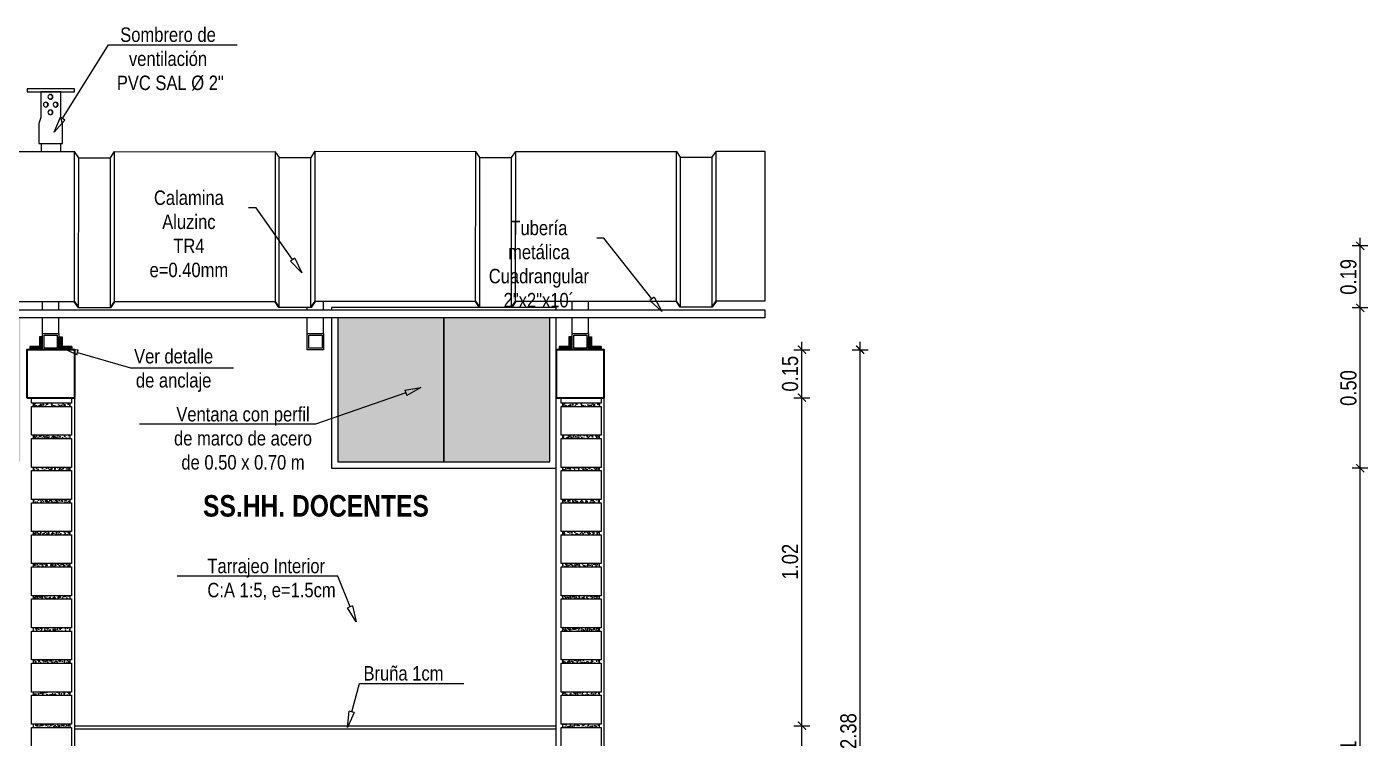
# Model space of a CAD drawing. Header units: metres. Extents: x 115.1 to 149.6, y 26.3 to 56.6.
# Drawn here: x 120.34 to 124.495, y 48.415 to 50.632 of the extents above; entities that cross this region are included whole.
import ezdxf
from ezdxf import colors
from ezdxf.entities.mleader import LeaderData, LeaderLine
from ezdxf.math import Vec2, Vec3

# ---------------------------------------------------------------- set-up
doc = ezdxf.new("R2010")
doc.units = ezdxf.units.M
doc.layers.get('0').update_dxf_attribs({"color": 250})
doc.layers.get('Defpoints').update_dxf_attribs({"color": 30, "lineweight": 9})
for name, color, linetype, lineweight in [('-Accesorios PVC', 88, 'Continuous', 20), ('-Acero techos', 252, 'Continuous', 13), ('-Achurado', 251, 'Continuous', 5), ('-Acotado', 251, 'Continuous', 5), ('-Ladrillo', 34, 'Continuous', 9), ('-techo', 213, 'Continuous', 5), ('-Vista', 148, 'Continuous', 9), ('FIC-2ES_CONCRETO 210', 251, 'Continuous', 30), ('FIC-2ES_VEREDA', 253, 'Continuous', 5), ('pluma 1', 1, 'Continuous', 9), ('ventana', 152, 'Continuous', 20)]:
    doc.layers.add(name, color=color, linetype=linetype, lineweight=lineweight)
doc.layers.add('A_50_CotasExter', color=253, linetype='Continuous')
doc.styles.add('-Arial Narrow', font='ARIALN.TTF')
doc.dimstyles.new('Esc 1_20n', dxfattribs={"dimscale": 0.02, "dimtxt": 2, "dimasz": 1, "dimexe": 1, "dimexo": 1, "dimgap": 0.45, "dimtad": 1, "dimtoh": 1, "dimzin": 3, "dimdsep": 46, "dimtxsty": '-Arial Narrow', "dimblk": 'ARCHTICK', "dimcen": 1, "dimdle": 1, "dimclrd": 252, "dimclre": 252, "dimclrt": 252, "dimadec": 0, "dimazin": 0, "dimtfac": 1, "dimtix": 1, "dimtmove": 1, "dimatfit": 2, "dimldrblk": 'ARCHTICK', "dimfxl": 1, "dimfxlon": 1, "dimtolj": 2, "dimlwd": 5, "dimlwe": 5, "dimarcsym": 0})

# ---------------------------------------------------------------- blocks, each defined once
blk = doc.blocks.new('Sombrero de Ventilacion')
at = {"layer": '-Accesorios PVC', "ltscale": 0.009}
for points in [[(-0.105, 0.2436), (0.105, 0.2436), (0.105, 0.23), (-0.105, 0.23)], [(0.0529, 0.089), (0.0529, 0), (-0.0529, 0), (-0.0529, 0.089), (-0.0443, 0.1163), (-0.0443, 0.23), (0.0443, 0.23), (0.0443, 0.1163)]]:
    blk.add_lwpolyline(points, close=True, dxfattribs=at)
for centre in [(-0.0216, 0.1732), (0.0014, 0.2076), (0.0216, 0.1732), (0.0014, 0.1387)]:
    blk.add_circle(centre, 0.0109, dxfattribs=at)
for centre in [(-0.0179, 0.1732), (0.0051, 0.2076), (0.0253, 0.1732), (0.0051, 0.1387)]:
    blk.add_arc(centre, 0.0115, 108.86934, 251.13066, dxfattribs=at)
blk = doc.blocks.new('_ClosedBlank')
at = {"color": 0, "linetype": 'ByBlock', "lineweight": -2}
for p, q in [((-1, 0.167), (0, 0)), ((-1, 0.167), (-1, -0.167)), ((0, 0), (-1, -0.167))]:
    blk.add_line(p, q, dxfattribs=at)
blk = doc.blocks.new('Ladrillo de Canto')
at = {"layer": '-Achurado', "ltscale": 0.009}
h = blk.add_hatch(dxfattribs=at)
h.set_pattern_fill('AR-CONC', color=256, scale=0.0001)
h.paths.add_polyline_path([(0.0575, 0.01), (-0.0575, 0.01), (-0.0575, 0), (0.0575, 0)])
at = {"layer": '-Ladrillo', "lineweight": 5}
for p, q in [((-0.0625, 0.1), (0.0625, 0.1)), ((-0.0625, 0.01), (-0.0625, 0.1)), ((0.0625, 0.1), (0.0625, 0.01)), ((0.0625, 0.01), (-0.0625, 0.01))]:
    blk.add_line(p, q, dxfattribs=at)
blk.add_lwpolyline([(0.0575, 0.01), (-0.0575, 0.01), (-0.0575, 0), (0.0575, 0)], close=True, dxfattribs=at)
blk = doc.blocks.new('*U285')
at = {"layer": '-Acotado', "xscale": -1}
blk.add_blockref('Ladrillo de Canto', (0, -0.05), dxfattribs=at)
blk = doc.blocks.new('*U286')
at = {"layer": '-Acotado', "color": 0, "linetype": 'ByBlock', "lineweight": -2, "transparency": 16777216}
for p in [(0, 1.9), (0, 1.8)]:
    blk.add_blockref('*U285', p, dxfattribs=at)
at = {"layer": '-Acotado', "color": 0, "linetype": 'ByBlock', "lineweight": -2}
for p in [(0, 1.7), (0, 1.6), (0, 1.5), (0, 1.4), (0, 1.3), (0, 1.2), (0, 1.1), (0, 1), (0, 0.9), (0, 0.8), (0, 0.7), (0, 0.6), (0, 0.5), (0, 0.4), (0, 0.3), (0, 0.2), (0, 0.1), (0, 0)]:
    blk.add_blockref('*U285', p, dxfattribs=at)
blk = doc.blocks.new('*U291')
at = {"layer": '-Acotado', "xscale": -1}
blk.add_blockref('Ladrillo de Canto', (0, -0.05), dxfattribs=at)
blk = doc.blocks.new('*U292')
at = {"layer": '-Acotado', "color": 0, "linetype": 'ByBlock', "lineweight": -2, "transparency": 16777216}
for p in [(0, 1.9), (0, 1.8)]:
    blk.add_blockref('*U291', p, dxfattribs=at)
at = {"layer": '-Acotado', "color": 0, "linetype": 'ByBlock', "lineweight": -2}
for p in [(0, 1.7), (0, 1.6), (0, 1.5), (0, 1.4), (0, 1.3), (0, 1.2), (0, 1.1), (0, 1), (0, 0.9), (0, 0.8), (0, 0.7), (0, 0.6), (0, 0.5), (0, 0.4), (0, 0.3), (0, 0.2), (0, 0.1), (0, 0)]:
    blk.add_blockref('*U291', p, dxfattribs=at)
blk = doc.blocks.new('_ArchTick')
at = {"color": 0, "linetype": 'ByBlock', "const_width": 0.15}
blk.add_lwpolyline([(-0.5, -0.5), (0.5, 0.5)], dxfattribs=at)
blk = doc.blocks.new('*D310')
at = {"layer": 'A_50_CotasExter', "color": 252, "lineweight": 5, "transparency": 16777216}
for p, q in [((122.7555, 47.4241), (122.7555, 48.4791)), ((122.7305, 48.4541), (122.7805, 48.4541)), ((122.7305, 47.4491), (122.7805, 47.4491))]:
    blk.add_line(p, q, dxfattribs=at)
at = {"layer": 'Defpoints', "color": 0, "transparency": 16777216}
for p in [(121.9947, 48.4541), (122.7555, 48.4541), (122.1447, 47.4491)]:
    blk.add_point(p, dxfattribs=at)
at = {"layer": 'A_50_CotasExter', "color": 252, "lineweight": 5, "transparency": 16777216, "xscale": 0.025, "yscale": 0.025, "zscale": 0.025}
for p, rotation in [((122.7555, 48.4541), 90), ((122.7555, 47.4491), 270)]:
    blk.add_blockref('_ArchTick', p, dxfattribs=dict(at, rotation=rotation))
at = {"layer": 'A_50_CotasExter', "color": 252, "transparency": 16777216, "insert": (122.7187, 47.9516), "char_height": 0.05, "attachment_point": 5, "rotation": 90, "style": '-Arial Narrow'}
blk.add_mtext('\\A2;1.00', dxfattribs=at)
blk = doc.blocks.new('*D311')
at = {"layer": 'A_50_CotasExter', "color": 252, "lineweight": 5, "transparency": 16777216}
for p, q in [((122.7555, 48.4291), (122.7555, 49.5013)), ((122.7305, 49.4763), (122.7805, 49.4763)), ((122.7305, 48.4541), (122.7805, 48.4541))]:
    blk.add_line(p, q, dxfattribs=at)
at = {"layer": 'Defpoints', "color": 0, "transparency": 16777216}
for p in [(122.1447, 49.4763), (122.7555, 49.4763), (121.9947, 48.4541)]:
    blk.add_point(p, dxfattribs=at)
at = {"layer": 'A_50_CotasExter', "color": 252, "lineweight": 5, "transparency": 16777216, "xscale": 0.025, "yscale": 0.025, "zscale": 0.025}
for p, rotation in [((122.7555, 49.4763), 90), ((122.7555, 48.4541), 270)]:
    blk.add_blockref('_ArchTick', p, dxfattribs=dict(at, rotation=rotation))
at = {"layer": 'A_50_CotasExter', "color": 252, "transparency": 16777216, "insert": (122.7187, 48.9652), "char_height": 0.05, "attachment_point": 5, "rotation": 90, "style": '-Arial Narrow'}
blk.add_mtext('\\A2;1.02', dxfattribs=at)
blk = doc.blocks.new('*D312')
at = {"layer": 'A_50_CotasExter', "color": 252, "lineweight": 5, "transparency": 16777216}
for p, q in [((122.7305, 49.6257), (122.7805, 49.6257)), ((122.7555, 49.4513), (122.7555, 49.6507)), ((122.7305, 49.4763), (122.7805, 49.4763))]:
    blk.add_line(p, q, dxfattribs=at)
at = {"layer": 'Defpoints', "color": 0, "transparency": 16777216}
for p in [(122.1447, 49.6257), (122.7555, 49.6257), (122.1447, 49.4763)]:
    blk.add_point(p, dxfattribs=at)
at = {"layer": 'A_50_CotasExter', "color": 252, "lineweight": 5, "transparency": 16777216, "xscale": 0.025, "yscale": 0.025, "zscale": 0.025}
for p, rotation in [((122.7555, 49.6257), 90), ((122.7555, 49.4763), 270)]:
    blk.add_blockref('_ArchTick', p, dxfattribs=dict(at, rotation=rotation))
at = {"layer": 'A_50_CotasExter', "color": 252, "transparency": 16777216, "insert": (122.7187, 49.551), "char_height": 0.05, "attachment_point": 5, "rotation": 90, "style": '-Arial Narrow'}
blk.add_mtext('\\A2;0.15', dxfattribs=at)
blk = doc.blocks.new('*D314')
at = {"layer": 'A_50_CotasExter', "color": 252, "lineweight": 5, "transparency": 16777216}
for p, q in [((122.9121, 49.6257), (122.9621, 49.6257)), ((122.9371, 47.2241), (122.9371, 49.6507)), ((122.9121, 47.2491), (122.9621, 47.2491))]:
    blk.add_line(p, q, dxfattribs=at)
at = {"layer": 'Defpoints', "color": 0, "transparency": 16777216}
for p in [(122.1351, 49.6257), (122.9371, 49.6257), (122.2722, 47.2491)]:
    blk.add_point(p, dxfattribs=at)
at = {"layer": 'A_50_CotasExter', "color": 252, "lineweight": 5, "transparency": 16777216, "xscale": 0.025, "yscale": 0.025, "zscale": 0.025}
for p, rotation in [((122.9371, 49.6257), 90), ((122.9371, 47.2491), 270)]:
    blk.add_blockref('_ArchTick', p, dxfattribs=dict(at, rotation=rotation))
at = {"layer": 'A_50_CotasExter', "color": 252, "transparency": 16777216, "insert": (122.9004, 48.4374), "char_height": 0.05, "attachment_point": 5, "rotation": 90, "style": '-Arial Narrow'}
blk.add_mtext('\\A2;2.38', dxfattribs=at)
blk = doc.blocks.new('*D328')
at = {"layer": 'A_50_CotasExter', "color": 252, "lineweight": 5, "transparency": 16777216}
for p, q in [((124.5203, 49.2564), (124.4703, 49.2564)), ((124.4953, 47.4241), (124.4953, 49.2814)), ((124.5203, 47.4491), (124.4703, 47.4491))]:
    blk.add_line(p, q, dxfattribs=at)
at = {"layer": 'Defpoints', "color": 0, "transparency": 16777216}
for p in [(124.4953, 49.2564), (125.0677, 49.2564), (124.9177, 47.4491)]:
    blk.add_point(p, dxfattribs=at)
at = {"layer": 'A_50_CotasExter', "color": 252, "lineweight": 5, "transparency": 16777216, "xscale": 0.025, "yscale": 0.025, "zscale": 0.025}
for p, rotation in [((124.4953, 49.2564), 90), ((124.4953, 47.4491), 270)]:
    blk.add_blockref('_ArchTick', p, dxfattribs=dict(at, rotation=rotation))
at = {"layer": 'A_50_CotasExter', "color": 252, "transparency": 16777216, "insert": (124.4586, 48.3527), "char_height": 0.05, "attachment_point": 5, "rotation": 90, "style": '-Arial Narrow'}
blk.add_mtext('\\A2;1.81', dxfattribs=at)
blk = doc.blocks.new('*D329')
at = {"layer": 'A_50_CotasExter', "color": 252, "lineweight": 5, "transparency": 16777216}
for p, q in [((124.5203, 49.7564), (124.4703, 49.7564)), ((124.4953, 49.2314), (124.4953, 49.7814)), ((124.5203, 49.2564), (124.4703, 49.2564))]:
    blk.add_line(p, q, dxfattribs=at)
at = {"layer": 'Defpoints', "color": 0, "transparency": 16777216}
for p in [(124.4953, 49.7564), (125.0677, 49.7564), (125.0677, 49.2564)]:
    blk.add_point(p, dxfattribs=at)
at = {"layer": 'A_50_CotasExter', "color": 252, "lineweight": 5, "transparency": 16777216, "xscale": 0.025, "yscale": 0.025, "zscale": 0.025}
for p, rotation in [((124.4953, 49.7564), 90), ((124.4953, 49.2564), 270)]:
    blk.add_blockref('_ArchTick', p, dxfattribs=dict(at, rotation=rotation))
at = {"layer": 'A_50_CotasExter', "color": 252, "transparency": 16777216, "insert": (124.4586, 49.5064), "char_height": 0.05, "attachment_point": 5, "rotation": 90, "style": '-Arial Narrow'}
blk.add_mtext('\\A2;0.50', dxfattribs=at)
blk = doc.blocks.new('*D330')
at = {"layer": 'A_50_CotasExter', "color": 252, "lineweight": 5, "transparency": 16777216}
for p, q in [((124.4953, 49.7314), (124.4953, 49.9741)), ((124.5203, 49.9491), (124.4703, 49.9491)), ((124.5203, 49.7564), (124.4703, 49.7564))]:
    blk.add_line(p, q, dxfattribs=at)
at = {"layer": 'Defpoints', "color": 0, "transparency": 16777216}
for p in [(124.4953, 49.9491), (124.9177, 49.9491), (125.0677, 49.7564)]:
    blk.add_point(p, dxfattribs=at)
at = {"layer": 'A_50_CotasExter', "color": 252, "lineweight": 5, "transparency": 16777216, "xscale": 0.025, "yscale": 0.025, "zscale": 0.025}
for p, rotation in [((124.4953, 49.9491), 90), ((124.4953, 49.7564), 270)]:
    blk.add_blockref('_ArchTick', p, dxfattribs=dict(at, rotation=rotation))
at = {"layer": 'A_50_CotasExter', "color": 252, "transparency": 16777216, "insert": (124.4586, 49.8527), "char_height": 0.05, "attachment_point": 5, "rotation": 90, "style": '-Arial Narrow'}
blk.add_mtext('\\A2;0.19', dxfattribs=at)

msp = doc.modelspace()

# ---------------------------------------------------------------- hatches: boundary and pattern name
at = {"layer": '-Accesorios PVC'}
h = msp.add_hatch(color=256, dxfattribs=at)
h.dxf.hatch_style = 1
h.paths.add_polyline_path([(120.3892, 49.6257), (120.3892, 49.6657), (120.3792, 49.6657), (120.3792, 49.6357), (120.3492, 49.6357), (120.3492, 49.6257)])
h = msp.add_hatch(color=256, dxfattribs=at)
h.dxf.hatch_style = 1
h.paths.add_polyline_path([(120.4401, 49.6257), (120.4401, 49.6657), (120.4501, 49.6657), (120.4501, 49.6357), (120.4801, 49.6357), (120.4801, 49.6257)])
h = msp.add_hatch(color=256, dxfattribs=at)
h.dxf.hatch_style = 1
h.paths.add_polyline_path([(122.0392, 49.6257), (122.0392, 49.6657), (122.0292, 49.6657), (122.0292, 49.6357), (121.9992, 49.6357), (121.9992, 49.6257)])
h = msp.add_hatch(color=256, dxfattribs=at)
h.dxf.hatch_style = 1
h.paths.add_polyline_path([(122.0901, 49.6257), (122.0901, 49.6657), (122.1001, 49.6657), (122.1001, 49.6357), (122.1301, 49.6357), (122.1301, 49.6257)])
at = {"layer": '-Acero techos', "true_color": 0xadddf7}
h = msp.add_hatch(dxfattribs=at)
h.set_pattern_fill('AR-CONC', color=141, scale=0.0001)
h.set_pattern_definition([(50, (14.223681, -0.537801), (0.0182184669, -0.0015939086), [0.001905, -0.020955]), (355, (14.223681, -0.537801), (-0.003524342, 0.0191056845), [0.001524, -0.0167640584]), (100.451445, (14.2252, -0.537934), (0.0146941247, 0.0175117752), [0.001619001, -0.0178090245]), (46.1842, (14.223681, -0.532721), (0.027107904, -0.004204233), [0.0028575, -0.0314325]), (96.635558, (14.22594, -0.533072), (0.0237404134, 0.0247426125), [0.002428502, -0.026713561]), (351.18415, (14.22368, -0.53272), (0.0237404134, 0.0247426125), [0.002285997, -0.025145973]), (21, (14.226221, -0.533991), (0.0151614391, -0.0102265198), [0.001905, -0.020955]), (326, (14.226221, -0.533991), (0.0061802028, 0.0184187966), [0.001524, -0.016764]), (71.451445, (14.227485, -0.534844), (0.021341642, 0.008192277), [0.001619001, -0.0178089938]), (37.5, (14.223681, -0.537801), (0.00030886033, 0.0084555039), [0, -0.0165608, 0, -0.017018, 0, -0.0168275]), (7.5, (14.223681, -0.537801), (0.00668196625, 0.0100180575), [0, -0.0097028, 0, -0.0161798, 0, -0.0064135]), (327.5, (14.218017, -0.537801), (0.0135590595, -0.0005728744), [0, -0.00635, 0, -0.019812, 0, -0.026289]), (317.5, (14.215477, -0.537801), (0.0148129181, 0.0025426491), [0, -0.008255, 0, -0.0131572, 0, -0.018669])])
h.paths.add_polyline_path([(121.9697, 49.2769), (121.9697, 49.7251), (121.3097, 49.7251), (121.3097, 49.2769)])
h.paths.add_polyline_path([(119.6597, 49.7251), (119.6597, 49.2769), (120.3197, 49.2769), (120.3197, 49.7251)])
h.paths.add_polyline_path([(118.0097, 49.7251), (118.0097, 49.2769), (118.6697, 49.2769), (118.6697, 49.7251)])
at = {"layer": '-Achurado', "ltscale": 0.009}
h = msp.add_hatch(dxfattribs=at)
h.set_pattern_fill('AR-CONC', color=256, scale=0.0001)
h.set_pattern_definition([(50, (120.417166, 49.44907), (0.0182185, -0.001594), [0.001905, -0.020955]), (355, (120.417166, 49.44907), (-0.0035243, 0.0191057), [0.001524, -0.016764]), (100.45, (120.418685, 49.448938), (0.014694, 0.017512), [0.001619, -0.017809]), (46.184, (120.417166, 49.45415), (0.027108, -0.004204), [0.0028575, -0.0314325]), (96.636, (120.419425, 49.4538), (0.02374, 0.024743), [0.0024285, -0.0267136]), (351.184, (120.417166, 49.45415), (0.02374, 0.024743), [0.002286, -0.025146]), (21, (120.419706, 49.45288), (0.0151614, -0.0102265), [0.001905, -0.020955]), (326, (120.419706, 49.45288), (0.00618, 0.018419), [0.001524, -0.016764]), (71.45, (120.42097, 49.452028), (0.0213416, 0.0081923), [0.001619, -0.017809]), (37.5, (120.417166, 49.4490706), (0.00030886, 0.0084555), [0, -0.0165608, 0, -0.017018, 0, -0.0168275]), (7.5, (120.417166, 49.449071), (0.006682, 0.010018), [0, -0.0097028, 0, -0.0161798, 0, -0.0064135]), (327.5, (120.411502, 49.4490706), (0.01355906, -0.0005729), [0, -0.00635, 0, -0.019812, 0, -0.026289]), (317.5, (120.408962, 49.449071), (0.014813, 0.0025426), [0, -0.008255, 0, -0.0131572, 0, -0.018669])])
h.paths.add_polyline_path([(120.4747, 49.4591), (120.3597, 49.4591), (120.3597, 49.4491), (120.4747, 49.4491)])
h = msp.add_hatch(dxfattribs=at)
h.set_pattern_fill('AR-CONC', color=256, scale=0.0001)
h.set_pattern_definition([(50, (122.067159, 49.44907), (0.0182185, -0.001594), [0.001905, -0.020955]), (355, (122.06716, 49.44907), (-0.0035243, 0.0191057), [0.001524, -0.016764]), (100.45, (122.068677, 49.448938), (0.014694, 0.017512), [0.001619, -0.017809]), (46.184, (122.06716, 49.45415), (0.027108, -0.004204), [0.0028575, -0.0314325]), (96.636, (122.069418, 49.4538), (0.02374, 0.024743), [0.0024285, -0.0267136]), (351.184, (122.06716, 49.45415), (0.02374, 0.024743), [0.002286, -0.025146]), (21, (122.069699, 49.45288), (0.0151614, -0.0102265), [0.001905, -0.020955]), (326, (122.0697, 49.45288), (0.00618, 0.018419), [0.001524, -0.016764]), (71.45, (122.070963, 49.452028), (0.0213416, 0.0081923), [0.001619, -0.017809]), (37.5, (122.067159, 49.4490706), (0.00030886, 0.0084555), [0, -0.0165608, 0, -0.017018, 0, -0.0168275]), (7.5, (122.067159, 49.449071), (0.006682, 0.010018), [0, -0.0097028, 0, -0.0161798, 0, -0.0064135]), (327.5, (122.061495, 49.4490706), (0.01355906, -0.0005729), [0, -0.00635, 0, -0.019812, 0, -0.026289]), (317.5, (122.058955, 49.449071), (0.014813, 0.0025426), [0, -0.008255, 0, -0.0131572, 0, -0.018669])])
h.paths.add_polyline_path([(122.1247, 49.4591), (122.0097, 49.4591), (122.0097, 49.4491), (122.1247, 49.4491)])

# ---------------------------------------------------------------- linework, layer by layer
at = {"layer": '-Accesorios PVC', "lineweight": 5}
for p, q in [((120.3492, 49.6357), (120.3792, 49.6357)), ((120.4801, 49.6357), (120.4501, 49.6357)), ((121.9992, 49.6357), (122.0292, 49.6357)), ((122.1301, 49.6357), (122.1001, 49.6357))]:
    msp.add_line(p, q, dxfattribs=at)
at = {"layer": '-Acero techos', "color": 146, "ltscale": 0.009, "true_color": 0x105689}
for p, q in [((120.3892, 49.7505), (120.3892, 49.7752)), ((120.4401, 49.7505), (120.4401, 49.7752)), ((121.2142, 49.7505), (121.2142, 49.7572)), ((121.2651, 49.7505), (121.2651, 49.7762)), ((122.0392, 49.7505), (122.0392, 49.7758)), ((122.0901, 49.7505), (122.0901, 49.7758)), ((120.3892, 49.6765), (120.3892, 49.7251)), ((120.4401, 49.6765), (120.4401, 49.7251)), ((121.2142, 49.6765), (121.2142, 49.7251)), ((121.2651, 49.6765), (121.2651, 49.7251)), ((122.0392, 49.6765), (122.0392, 49.7251)), ((122.0901, 49.6765), (122.0901, 49.7251))]:
    msp.add_line(p, q, dxfattribs=at)
for points in [[(116.5397, 49.7505), (122.6396, 49.7505), (122.6396, 49.7251), (116.5397, 49.7251)], [(120.3942, 49.6307), (120.3942, 49.6715), (120.4351, 49.6715), (120.4351, 49.6307)], [(121.2192, 49.6307), (121.2192, 49.6715), (121.2601, 49.6715), (121.2601, 49.6307)], [(122.0442, 49.6307), (122.0442, 49.6715), (122.0851, 49.6715), (122.0851, 49.6307)]]:
    msp.add_lwpolyline(points, close=True, dxfattribs=at)
for points in [[(120.4401, 49.6257), (120.3892, 49.6257), (120.3892, 49.6765), (120.4401, 49.6765), (120.4401, 49.6257)], [(121.2651, 49.6257), (121.2142, 49.6257), (121.2142, 49.6765), (121.2651, 49.6765), (121.2651, 49.6257)], [(122.0901, 49.6257), (122.0392, 49.6257), (122.0392, 49.6765), (122.0901, 49.6765), (122.0901, 49.6257)]]:
    msp.add_lwpolyline(points, dxfattribs=at)
at = {"layer": '-Acotado'}
for points in [[(120.3892, 49.6257), (120.3892, 49.6657), (120.3792, 49.6657), (120.3792, 49.6357), (120.3492, 49.6357), (120.3492, 49.6257), (120.3892, 49.6257)], [(120.4401, 49.6257), (120.4401, 49.6657), (120.4501, 49.6657), (120.4501, 49.6357), (120.4801, 49.6357), (120.4801, 49.6257), (120.4401, 49.6257)], [(122.0392, 49.6257), (122.0392, 49.6657), (122.0292, 49.6657), (122.0292, 49.6357), (121.9992, 49.6357), (121.9992, 49.6257), (122.0392, 49.6257)], [(122.0901, 49.6257), (122.0901, 49.6657), (122.1001, 49.6657), (122.1001, 49.6357), (122.1301, 49.6357), (122.1301, 49.6257), (122.0901, 49.6257)]]:
    msp.add_lwpolyline(points, dxfattribs=at)
at = {"layer": '-Ladrillo', "lineweight": 5}
for points in [[(120.4797, 49.4757), (120.4797, 49.4591), (120.3547, 49.4591), (120.3547, 49.4757)], [(122.1297, 49.4757), (122.1297, 49.4591), (122.0047, 49.4591), (122.0047, 49.4757)]]:
    msp.add_lwpolyline(points, dxfattribs=at)
for points in [[(120.4747, 49.4591), (120.3597, 49.4591), (120.3597, 49.4491), (120.4747, 49.4491)], [(122.1247, 49.4591), (122.0097, 49.4591), (122.0097, 49.4491), (122.1247, 49.4491)]]:
    msp.add_lwpolyline(points, close=True, dxfattribs=at)
at = {"layer": '-techo'}
for p, q in [((121.2259, 50.225), (121.2387, 50.244)), ((121.2387, 50.244), (121.7392, 50.2437)), ((122.476, 50.2258), (122.4888, 50.2448)), ((122.4883, 49.778), (122.4885, 50.2444)), ((122.4888, 50.2448), (122.6396, 50.2447)), ((122.6396, 50.2447), (122.6396, 49.777)), ((119.9886, 50.2432), (120.4891, 50.2429)), ((120.4887, 49.7762), (120.4889, 50.2429)), ((120.5019, 50.2239), (120.4891, 50.2429)), ((120.5014, 49.7572), (120.5017, 50.2243)), ((120.5019, 50.2239), (120.6008, 50.2239)), ((120.6004, 49.7571), (120.6006, 50.2239)), ((120.6008, 50.2239), (120.6136, 50.2429)), ((120.6132, 49.7761), (120.6134, 50.2425)), ((120.6136, 50.2429), (121.1151, 50.2426)), ((121.1146, 49.7759), (121.1149, 50.2426)), ((121.127, 50.225), (121.1151, 50.2426)), ((121.1265, 49.7583), (121.1267, 50.2254)), ((121.127, 50.225), (121.2259, 50.225)), ((121.2254, 49.7582), (121.2256, 50.225)), ((121.2382, 49.7772), (121.2384, 50.2436)), ((121.7387, 49.777), (121.739, 50.2437)), ((121.752, 50.2247), (121.7392, 50.2437)), ((121.7515, 49.758), (121.7517, 50.2251)), ((121.752, 50.2247), (121.8509, 50.2247)), ((121.8505, 49.7579), (121.8507, 50.2247)), ((121.8509, 50.2247), (121.8637, 50.2437)), ((121.8633, 49.7769), (121.8635, 50.2433)), ((121.8637, 50.2437), (122.3652, 50.2434)), ((122.3647, 49.7767), (122.365, 50.2434)), ((122.377, 50.2258), (122.3652, 50.2434)), ((122.3766, 49.7591), (122.3768, 50.2262)), ((122.377, 50.2258), (122.476, 50.2258)), ((122.4755, 49.759), (122.4757, 50.2258)), ((119.9881, 49.7764), (120.4887, 49.7762)), ((120.4881, 49.7752), (119.9886, 49.7754)), ((120.5009, 49.7562), (120.4881, 49.7752)), ((120.4887, 49.7762), (120.5014, 49.7572)), ((120.6009, 49.7561), (120.5009, 49.7562)), ((120.5014, 49.7572), (120.6004, 49.7571)), ((120.6004, 49.7571), (120.6132, 49.7761)), ((120.6137, 49.7751), (120.6009, 49.7561)), ((120.6132, 49.7761), (121.1146, 49.7759)), ((121.1141, 49.7749), (120.6137, 49.7751)), ((121.1259, 49.7573), (121.1141, 49.7749)), ((121.1265, 49.7583), (121.1146, 49.7759)), ((121.2259, 49.7572), (121.1259, 49.7573)), ((121.1265, 49.7583), (121.2254, 49.7582)), ((121.2254, 49.7582), (121.2382, 49.7772)), ((121.2387, 49.7762), (121.2259, 49.7572)), ((121.2382, 49.7772), (121.7387, 49.777)), ((121.7382, 49.776), (121.2387, 49.7762)), ((121.751, 49.757), (121.7382, 49.776)), ((121.7387, 49.777), (121.7515, 49.758)), ((121.851, 49.7569), (121.751, 49.757)), ((121.7515, 49.758), (121.8505, 49.7579)), ((121.8505, 49.7579), (121.8633, 49.7769)), ((121.8638, 49.7759), (121.851, 49.7569)), ((121.8633, 49.7769), (122.3647, 49.7767)), ((122.3642, 49.7757), (121.8638, 49.7759)), ((122.376, 49.7581), (122.3642, 49.7757)), ((122.3766, 49.7591), (122.3647, 49.7767)), ((122.476, 49.758), (122.376, 49.7581)), ((122.3766, 49.7591), (122.4755, 49.759)), ((122.4755, 49.759), (122.4883, 49.778)), ((122.4888, 49.777), (122.476, 49.758)), ((122.4883, 49.778), (122.6396, 49.778)), ((122.6396, 49.777), (122.4888, 49.777))]:
    msp.add_line(p, q, dxfattribs=at)
at = {"layer": '-Vista'}
for p, q in [((120.4897, 47.4491), (120.4897, 49.4757)), ((122.1397, 47.4491), (122.1397, 49.4757)), ((121.9897, 47.4491), (121.9897, 49.2569))]:
    msp.add_line(p, q, dxfattribs=at)
msp.add_line((121.6397, 49.2769), (121.6397, 49.7251))
at = {"layer": 'FIC-2ES_CONCRETO 210', "ltscale": 0.025}
for points in [[(120.3397, 49.4757), (120.4897, 49.4757), (120.4897, 49.6257), (120.3397, 49.6257)], [(121.9897, 49.4757), (122.1397, 49.4757), (122.1397, 49.6257), (121.9897, 49.6257)]]:
    msp.add_lwpolyline(points, close=True, dxfattribs=at)
at = {"layer": 'FIC-2ES_VEREDA'}
for p, q in [((120.3892, 49.6257), (120.3892, 49.6657)), ((120.4401, 49.6257), (120.4401, 49.6657)), ((122.0392, 49.6257), (122.0392, 49.6657)), ((122.0901, 49.6257), (122.0901, 49.6657)), ((120.4897, 48.4541), (121.9897, 48.4541)), ((120.4897, 48.4441), (121.9897, 48.4441))]:
    msp.add_line(p, q, dxfattribs=at)
at = {"layer": 'pluma 1', "color": 152}
for points in [[(120.3846, 50.2681), (120.3846, 50.2429)], [(120.4447, 50.2681), (120.4447, 50.2428)]]:
    msp.add_lwpolyline(points, dxfattribs=at)
at = {"layer": 'ventana', "color": 18, "true_color": 0x000000}
for points in [[(121.9897, 49.7505), (121.9897, 49.7569), (121.2897, 49.7569), (121.2897, 49.7505)], [(121.2897, 49.7251), (121.2897, 49.2569), (121.9897, 49.2569), (121.9897, 49.7251)], [(121.3097, 49.7251), (121.3097, 49.2769), (121.9697, 49.2769), (121.9697, 49.7251)]]:
    msp.add_lwpolyline(points, dxfattribs=at)

# ---------------------------------------------------------------- block references
at = {"layer": '-Accesorios PVC', "xscale": -0.7004046625545017, "yscale": 0.7004046625545017, "zscale": 0.7004046625545017}
msp.add_blockref('Sombrero de Ventilacion', (120.4147, 50.2682), dxfattribs=at)
at = {"layer": '-Acotado', "xscale": -1}
for name, p in [('*U286', (120.4172, 47.4991)), ('*U292', (122.0672, 47.4991))]:
    msp.add_blockref(name, p, dxfattribs=at)

# ---------------------------------------------------------------- texts
at = {"layer": '-Acotado', "color": 7, "insert": (121.866, 49.1728), "char_height": 0.067028, "width": 1.249856, "attachment_point": 3, "style": '-Arial Narrow'}
msp.add_mtext('\\pxqc;{\\fArial Narrow|b1|i0|c0|p34;SS.HH. DOCENTES}', dxfattribs=at)

# ---------------------------------------------------------------- dimensions: what is measured, and where the dimension line sits
at = {"layer": 'A_50_CotasExter'}
for base, p1, p2, picture, middle in [((124.4953, 49.9491), (125.0677, 49.7564), (124.9177, 49.9491), '*D330', (124.4586, 49.8527)), ((124.4953, 49.7564), (125.0677, 49.2564), (125.0677, 49.7564), '*D329', (124.4586, 49.5064)), ((122.9371, 49.6257), (122.2722, 47.2491), (122.1351, 49.6257), '*D314', (122.9004, 48.4374)), ((122.7555, 49.6257), (122.1447, 49.4763), (122.1447, 49.6257), '*D312', (122.7187, 49.551)), ((122.7555, 49.4763), (121.9947, 48.4541), (122.1447, 49.4763), '*D311', (122.7187, 48.9652)), ((124.4953, 49.2564), (124.9177, 47.4491), (125.0677, 49.2564), '*D328', (124.4586, 48.3527)), ((122.75550527, 48.45407056), (122.14465678, 47.4490706), (121.99465678, 48.45407056), '*D310', (122.71872663, 47.95157058))]:
    dim = msp.add_linear_dim(base=base, p1=p1, p2=p2, angle=270, dimstyle='Esc 1_20n', override={"dimscale": 0.025}, dxfattribs=at)
    dim.commit()
    dim.dimension.update_dxf_attribs({"geometry": picture, "text_midpoint": middle})

# ---------------------------------------------------------------- leaders
at = {"layer": '-Acotado'}
ml = msp.add_multileader_mtext('Standard', dxfattribs=at)
ml.set_content('Sombrero de\\Pventilación\\P PVC SAL %%C 2"', color=7, style='-Arial Narrow')
ml.set_leader_properties(color=7, linetype='Continuous', lineweight=0)
ml.set_arrow_properties(name='CLOSEDBLANK')
ml.build(insert=Vec2(0, 0))
ml.multileader.update_dxf_attribs({"has_dogleg": 0, "text_left_attachment_type": 6, "text_right_attachment_type": 6, "dogleg_length": 0, "arrow_head_size": 0.05, "scale": 0.025})
ctx = ml.context
ctx.base_point, ctx.scale, ctx.char_height, ctx.arrow_head_size, ctx.landing_gap_size, ctx.plane_origin = Vec3(120.5949, 50.5759), 0.025, 0.045, 0.05, 0.0125, Vec3(120.309, 50.2287)
ctx.left_attachment, ctx.right_attachment, ctx.text_align_type = 6, 6, 1
notes = []
notes.append((ctx, [(0, (1, 1, 0), (120.5949, 50.5759), (1, 0), 0, [(0, [(120.4254, 50.3034)], 0, [])])]))
ctx.mtext.insert, ctx.mtext.alignment, ctx.mtext.flow_direction = Vec3(120.7801, 50.6299), 2, 5
ml = msp.add_multileader_mtext('Standard', dxfattribs=at)
ml.set_content('Calamina Aluzinc\\PTR4 e=0.40mm', color=7, style='-Arial Narrow')
ml.set_leader_properties(color=7, linetype='ByLayer', lineweight=0)
ml.set_arrow_properties(name='CLOSEDBLANK')
ml.build(insert=Vec2(0, 0))
ml.multileader.update_dxf_attribs({"has_dogleg": 0, "text_left_attachment_type": 6, "text_right_attachment_type": 6, "dogleg_length": 0, "arrow_head_size": 0.05, "scale": 0.025})
ctx = ml.context
ctx.base_point, ctx.scale, ctx.char_height, ctx.arrow_head_size, ctx.landing_gap_size, ctx.plane_origin = Vec3(120.6349, 50.0679), 0.025, 0.045, 0.05, 0.0125, Vec3(123.5059, 52.0865)
ctx.left_attachment, ctx.right_attachment, ctx.text_align_type = 6, 6, 1
notes.append((ctx, [(1, (1, 1, 0), (121.0552, 50.0679), (-1, 0), 0, [(0, [(121.1972, 49.8654)], 0, [])])]))
ctx.mtext.insert, ctx.mtext.width, ctx.mtext.alignment, ctx.mtext.flow_direction = Vec3(120.8451, 50.1219), 0.447901, 2, 5
ml = msp.add_multileader_mtext('Standard', dxfattribs=at)
ml.set_content('Tubería metálica\\P\\pxqc;Cuadrangular\\P2"x2"x10´', color=7, style='-Arial Narrow')
ml.set_leader_properties(color=7, linetype='ByLayer', lineweight=0)
ml.set_arrow_properties(name='CLOSEDBLANK')
ml.build(insert=Vec2(0, 0))
ml.multileader.update_dxf_attribs({"has_dogleg": 0, "text_left_attachment_type": 6, "text_right_attachment_type": 6, "dogleg_length": 0, "arrow_head_size": 0.05, "scale": 0.025})
ctx = ml.context
ctx.base_point, ctx.scale, ctx.char_height, ctx.arrow_head_size, ctx.landing_gap_size, ctx.plane_origin = Vec3(121.7331, 49.9737), 0.025, 0.045, 0.05, 0.0125, Vec3(123.9322, 51.9747)
ctx.left_attachment, ctx.right_attachment, ctx.text_align_type = 6, 6, 1
notes.append((ctx, [(1, (1, 1, 0), (122.1385, 49.9737), (-1, 0), 0, [(0, [(122.3189, 49.7448)], 0, [])])]))
ctx.mtext.insert, ctx.mtext.width, ctx.mtext.alignment, ctx.mtext.flow_direction = Vec3(121.9358, 50.0277), 0.380413, 2, 5
ml = msp.add_multileader_mtext('Standard', dxfattribs=at)
ml.set_content('Ver detalle\\Pde anclaje', color=7, style='-Arial Narrow')
ml.set_leader_properties(color=7, linetype='ByLayer', lineweight=0)
ml.set_arrow_properties(name='CLOSEDBLANK')
ml.build(insert=Vec2(0, 0))
ml.multileader.update_dxf_attribs({"has_dogleg": 0, "text_left_attachment_type": 6, "text_right_attachment_type": 6, "dogleg_length": 0, "arrow_head_size": 0.05, "scale": 0.025})
ctx = ml.context
ctx.base_point, ctx.scale, ctx.char_height, ctx.arrow_head_size, ctx.landing_gap_size, ctx.plane_origin = Vec3(120.6631, 49.5697), 0.025, 0.045, 0.05, 0.0125, Vec3(122.6137, 51.0171)
ctx.left_attachment, ctx.right_attachment, ctx.text_align_type = 6, 6, 1
notes.append((ctx, [(0, (1, 1, 0), (120.6631, 49.5697), (1, 0), 0, [(0, [(120.4502, 49.6312)], 0, [])])]))
ctx.mtext.insert, ctx.mtext.alignment, ctx.mtext.flow_direction = Vec3(120.7976, 49.628), 2, 5
ml = msp.add_multileader_mtext('Standard', dxfattribs=at)
ml.set_content('Ventana con perfil\\Pde marco de acero\\Pde 0.50 x 0.70 m', color=7, style='-Arial Narrow')
ml.set_leader_properties(color=7, linetype='ByLayer', lineweight=0)
ml.set_arrow_properties(name='CLOSEDBLANK')
ml.build(insert=Vec2(0, 0))
ml.multileader.update_dxf_attribs({"has_dogleg": 0, "text_left_attachment_type": 6, "text_right_attachment_type": 6, "dogleg_length": 0, "arrow_head_size": 0.05, "scale": 0.025})
ctx = ml.context
ctx.base_point, ctx.scale, ctx.char_height, ctx.arrow_head_size, ctx.landing_gap_size, ctx.plane_origin = Vec3(120.7882, 49.3933), 0.025, 0.045, 0.05, 0.0125, Vec3(123.5106, 50.2977)
ctx.left_attachment, ctx.right_attachment, ctx.text_align_type = 6, 6, 1
notes.append((ctx, [(1, (1, 1, 0), (121.2394, 49.3933), (-1, 0), 0, [(0, [(121.5683, 49.5079)], 0, [])])]))
ctx.mtext.insert, ctx.mtext.alignment, ctx.mtext.flow_direction = Vec3(121.0138, 49.4473), 2, 5
ml = msp.add_multileader_mtext('Standard', dxfattribs=at)
ml.set_content('Tarrajeo Interior \\PC:A 1:5, e=1.5cm', color=7, style='-Arial Narrow')
ml.set_leader_properties(color=7, linetype='ByLayer', lineweight=0)
ml.set_arrow_properties(name='CLOSEDBLANK')
ml.build(insert=Vec2(0, 0))
ml.multileader.update_dxf_attribs({"has_dogleg": 0, "text_left_attachment_type": 6, "text_right_attachment_type": 6, "dogleg_length": 0, "arrow_head_size": 0.05, "scale": 0.025})
ctx = ml.context
ctx.base_point, ctx.scale, ctx.char_height, ctx.arrow_head_size, ctx.landing_gap_size, ctx.plane_origin = Vec3(120.8903, 48.9204), 0.025, 0.045, 0.05, 0.0125, Vec3(120.8226, 50.3097)
ctx.left_attachment, ctx.right_attachment = 6, 6
notes.append((ctx, [(1, (1, 1, 0), (121.3094, 48.9204), (-1, 0), 0, [(1, [(121.366, 48.7779)], 0, [])])]))
ctx.mtext.insert, ctx.mtext.flow_direction = Vec3(120.9028, 48.9744), 5
ml = msp.add_multileader_mtext('Standard', dxfattribs=at)
ml.set_content('Bruña 1cm', color=7, style='-Arial Narrow')
ml.set_leader_properties(color=7, linetype='ByLayer', lineweight=0)
ml.set_arrow_properties(name='CLOSEDBLANK')
ml.build(insert=Vec2(0, 0))
ml.multileader.update_dxf_attribs({"has_dogleg": 0, "text_left_attachment_type": 6, "text_right_attachment_type": 6, "dogleg_length": 0, "arrow_head_size": 0.05, "scale": 0.025})
ctx = ml.context
ctx.base_point, ctx.scale, ctx.char_height, ctx.arrow_head_size, ctx.landing_gap_size, ctx.plane_origin = Vec3(121.3767, 48.586), 0.025, 0.045, 0.05, 0.0125, Vec3(123.5014, 50.3535)
ctx.left_attachment, ctx.right_attachment = 6, 6
notes.append((ctx, [(0, (1, 1, 0), (121.3767, 48.586), (1, 0), 0, [(0, [(121.3395, 48.4489)], 0, [])])]))
ctx.mtext.insert, ctx.mtext.flow_direction = Vec3(121.3892, 48.64), 5
for ctx, leaders in notes:
    for number, flags, end, landing, length, lines in leaders:
        leader = LeaderData()
        leader.index, (leader.has_last_leader_line, leader.has_dogleg_vector, leader.attachment_direction) = number, flags
        leader.last_leader_point, leader.dogleg_vector, leader.dogleg_length = Vec3(end), Vec3(landing), length
        for number, points, colour, breaks in lines:
            line = LeaderLine()
            line.index, line.vertices, line.color, line.breaks = number, Vec3.list(points), colors.encode_raw_color(colour), breaks
            leader.lines.append(line)
        ctx.leaders.append(leader)

doc.saveas('drawing.dxf')
